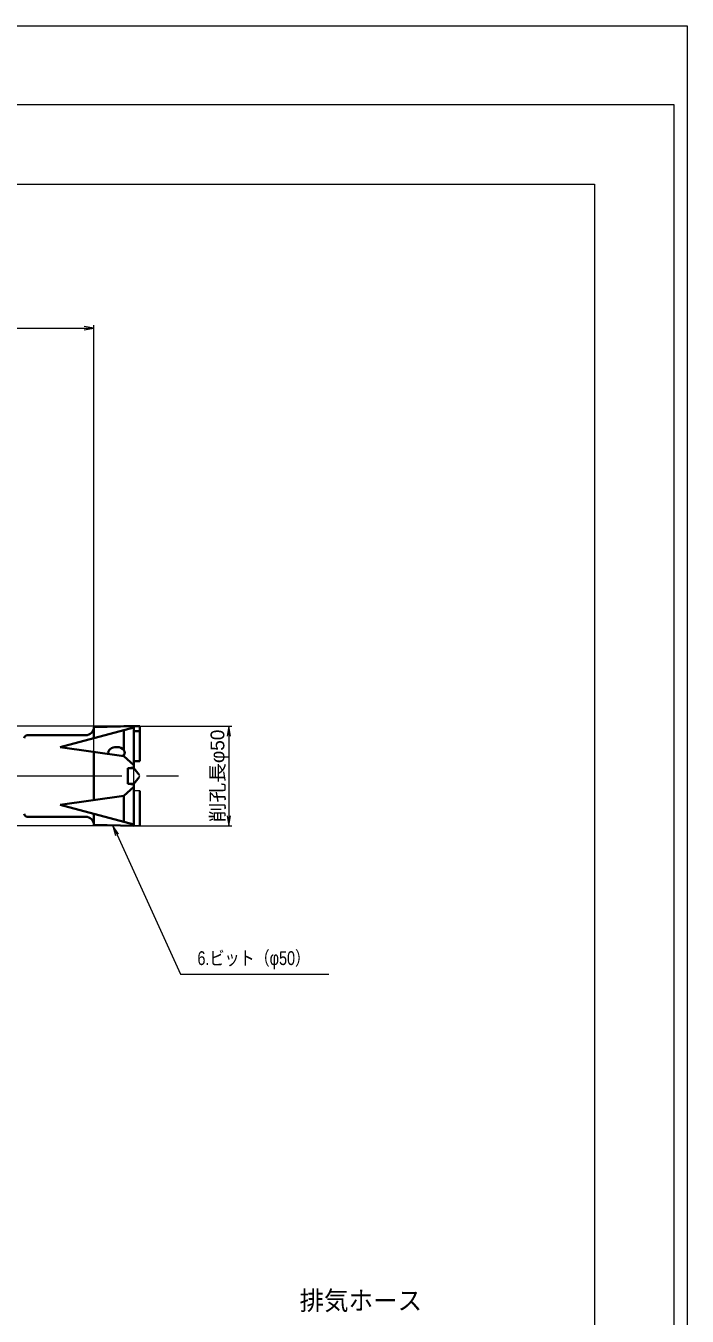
# Model space of a CAD drawing. Units: millimetres at full size; details may follow other scales. Extents: x 2119 to 3812, y 1051 to 2336.
# Drawn here: x 3480 to 3812, y 1688 to 2336 of the extents above; entities that cross this region are included whole.
import ezdxf
from ezdxf.enums import TextEntityAlignment as Align

# ---------------------------------------------------------------- set-up
doc = ezdxf.new("R2010")
doc.units = ezdxf.units.MM
doc.header["$LTSCALE"] = 8.236
doc.linetypes.add('CHAIN', pattern=[18.5, 12, -1.5, 3.5, -1.5])
doc.linetypes.add('DASHED_SPACED', pattern=[12, 6, -6])
for name, color, linetype, lineweight in [('1 外形線', 7, 'Continuous', 35), ('2 細い実線', 3, 'Continuous', 20), ('3 隠れ線', 2, 'DASHED_SPACED', 13), ('4 中心線', 1, 'CHAIN', 15), ('6 寸法線', 4, 'Continuous', 13), ('7 枠・タイトル', 7, 'Continuous', 13)]:
    doc.layers.add(name, color=color, linetype=linetype, lineweight=lineweight)
doc.layers.add('9文字', color=7, linetype='Continuous')
doc.styles.add('ＭＳ Ｐゴシック', font='')
doc.styles.get('ＭＳ Ｐゴシック').set_extended_font_data('MS PGothic')

# ---------------------------------------------------------------- blocks, each defined once
blk = doc.blocks.new('open_arrow')
at = {"color": 0, "linetype": 'Continuous', "lineweight": -2}
blk.add_lwpolyline([(7.5, 1.25), (0, 0), (7.5, -1.25)], dxfattribs=at)

msp = doc.modelspace()

# ---------------------------------------------------------------- linework, layer by layer
at = {"layer": '1 外形線'}
for p, q in [((3533.853, 1983.441), (3496.853, 1973.543)), ((3533.853, 1984.053), (3513.853, 1983.553)), ((3513.853, 1983.553), (3513.853, 1978.391)), ((3536.853, 1984.053), (3528.853, 1984.053)), ((3533.853, 1963.053), (3533.853, 1984.053)), ((3536.853, 1966.553), (3536.853, 1984.053)), ((3509.608, 1979.599), (3480.353, 1979.553)), ((3528.853, 1982.178), (3528.853, 1972.072)), ((3536.853, 1981.553), (3533.853, 1981.553)), ((3528.853, 1969.053), (3496.853, 1973.543)), ((3513.853, 1971.158), (3513.853, 1959.053)), ((3528.853, 1969.053), (3533.853, 1964.553)), ((3536.853, 1966.553), (3533.853, 1966.553)), ((3513.853, 1946.948), (3513.853, 1959.053)), ((3530.853, 1963.053), (3533.853, 1963.303)), ((3530.853, 1955.053), (3530.853, 1963.053)), ((3533.853, 1963.053), (3531.853, 1963.053)), ((3533.853, 1963.053), (3536.625, 1959.689)), ((3533.853, 1955.053), (3536.625, 1958.417)), ((3528.853, 1949.053), (3533.853, 1953.553)), ((3530.853, 1955.053), (3533.853, 1954.803)), ((3533.853, 1955.053), (3531.853, 1955.053)), ((3533.853, 1934.053), (3533.853, 1955.053)), ((3536.853, 1934.053), (3536.853, 1951.553)), ((3528.853, 1949.053), (3496.853, 1944.563)), ((3533.853, 1934.666), (3496.853, 1944.563)), ((3528.853, 1935.928), (3528.853, 1949.053)), ((3509.608, 1938.507), (3480.353, 1938.553)), ((3513.853, 1934.553), (3513.853, 1939.715)), ((3533.853, 1934.053), (3513.853, 1934.553))]:
    msp.add_line(p, q, dxfattribs=at)
for centre, radius, start, end in [((3509.836, 1983.593), 4, 266.73209, 360), ((3480.353, 1978.053), 1.5, 90, 180), ((3531.853, 1962.053), 1, 90, 180), ((3531.853, 1956.053), 1, 180, 270), ((3480.353, 1940.053), 1.5, 180, 270), ((3509.836, 1934.513), 4, 360, 93.26791)]:
    msp.add_arc(centre, radius, start, end, dxfattribs=at)
for major_axis, ratio, start_param, end_param in [((4.345, 0), 0.65093, 1.5707963, 3.359402), ((3.958, 0), 0.714598, 5.6574205, 7.8539816)]:
    msp.add_ellipse((3525.353, 1970.751), major_axis=major_axis, ratio=ratio, start_param=start_param, end_param=end_param, dxfattribs=at)
at = {"layer": '2 細い実線'}
for p, q in [((3536.853, 1984.053), (3149.853, 1984.053)), ((3536.853, 1934.053), (3149.853, 1934.053))]:
    msp.add_line(p, q, dxfattribs=at)
at = {"layer": '3 隠れ線'}
msp.add_line((3533.853, 1955.053), (3533.853, 1963.053), dxfattribs=at)
at = {"layer": '4 中心線'}
msp.add_line((2514.853, 1959.053), (3556.32, 1959.053), dxfattribs=at)
at = {"layer": '6 寸法線'}
for p, q in [((2514.853, 2183.992), (3513.853, 2183.992)), ((3513.853, 1960.053), (3513.853, 2185.492)), ((3529.853, 1984.053), (3583.134, 1984.053)), ((3581.634, 1984.053), (3581.634, 1934.053)), ((3529.853, 1934.053), (3583.134, 1934.053))]:
    msp.add_line(p, q, dxfattribs=at)
msp.add_lwpolyline([(2118.608, 1050.969), (2118.608, 2335.785), (3811.929, 2335.785), (3811.929, 1050.969)], close=True, dxfattribs=at)
msp.add_lwpolyline([(3523.366, 1934.053), (3525.444, 1929.505), (3557.38, 1859.615), (3631.866, 1859.615)], dxfattribs=at)
at = {"layer": '7 枠・タイトル'}
for p, q in [((2125.268, 2296.188), (3805.268, 2296.188)), ((3805.268, 2296.188), (3805.268, 1108.188)), ((2165.268, 2256.188), (3765.268, 2256.188)), ((3765.268, 2256.188), (3765.268, 1148.188)), ((3536.853, 1984.053), (3533.853, 1984.053)), ((3528.853, 1969.43), (3528.853, 1969.053)), ((3536.853, 1951.553), (3533.853, 1951.553)), ((3536.853, 1934.053), (3528.853, 1934.053)), ((3536.853, 1934.053), (3533.853, 1934.053))]:
    msp.add_line(p, q, dxfattribs=at)
msp.add_arc((3535.853, 1959.053), 1, 320.51357, 39.48616, dxfattribs=at)

# ---------------------------------------------------------------- block references
at = {"layer": '6 寸法線', "xscale": 0.667, "yscale": 0.667}
for p, rotation in [((3513.853, 2183.992), 180), ((3581.634, 1984.053), 270), ((3581.634, 1934.053), 90), ((3523.366, 1934.053), 294.6)]:
    msp.add_blockref('open_arrow', p, dxfattribs=dict(at, rotation=rotation))

# ---------------------------------------------------------------- texts
at = {"layer": '6 寸法線', "style": 'ＭＳ Ｐゴシック', "width": 1.05}
msp.add_text('削孔長φ50', height=6.928, rotation=90, dxfattribs=at).set_placement((3575.901, 1959.053), align=Align.MIDDLE_CENTER)
at = {"layer": '9文字', "style": 'ＭＳ Ｐゴシック', "width": 0.8}
msp.add_text('6.ビット（φ50）', height=6.928, dxfattribs=at).set_placement((3565.849, 1862.04), align=Align.BOTTOM_LEFT)
at = {"layer": '9文字', "style": 'ＭＳ Ｐゴシック', "width": 0.95}
msp.add_text('排気ホース', height=9.501, dxfattribs=at).set_placement((3678.702, 1695.636), align=Align.MIDDLE_RIGHT)

doc.saveas('drawing.dxf')
